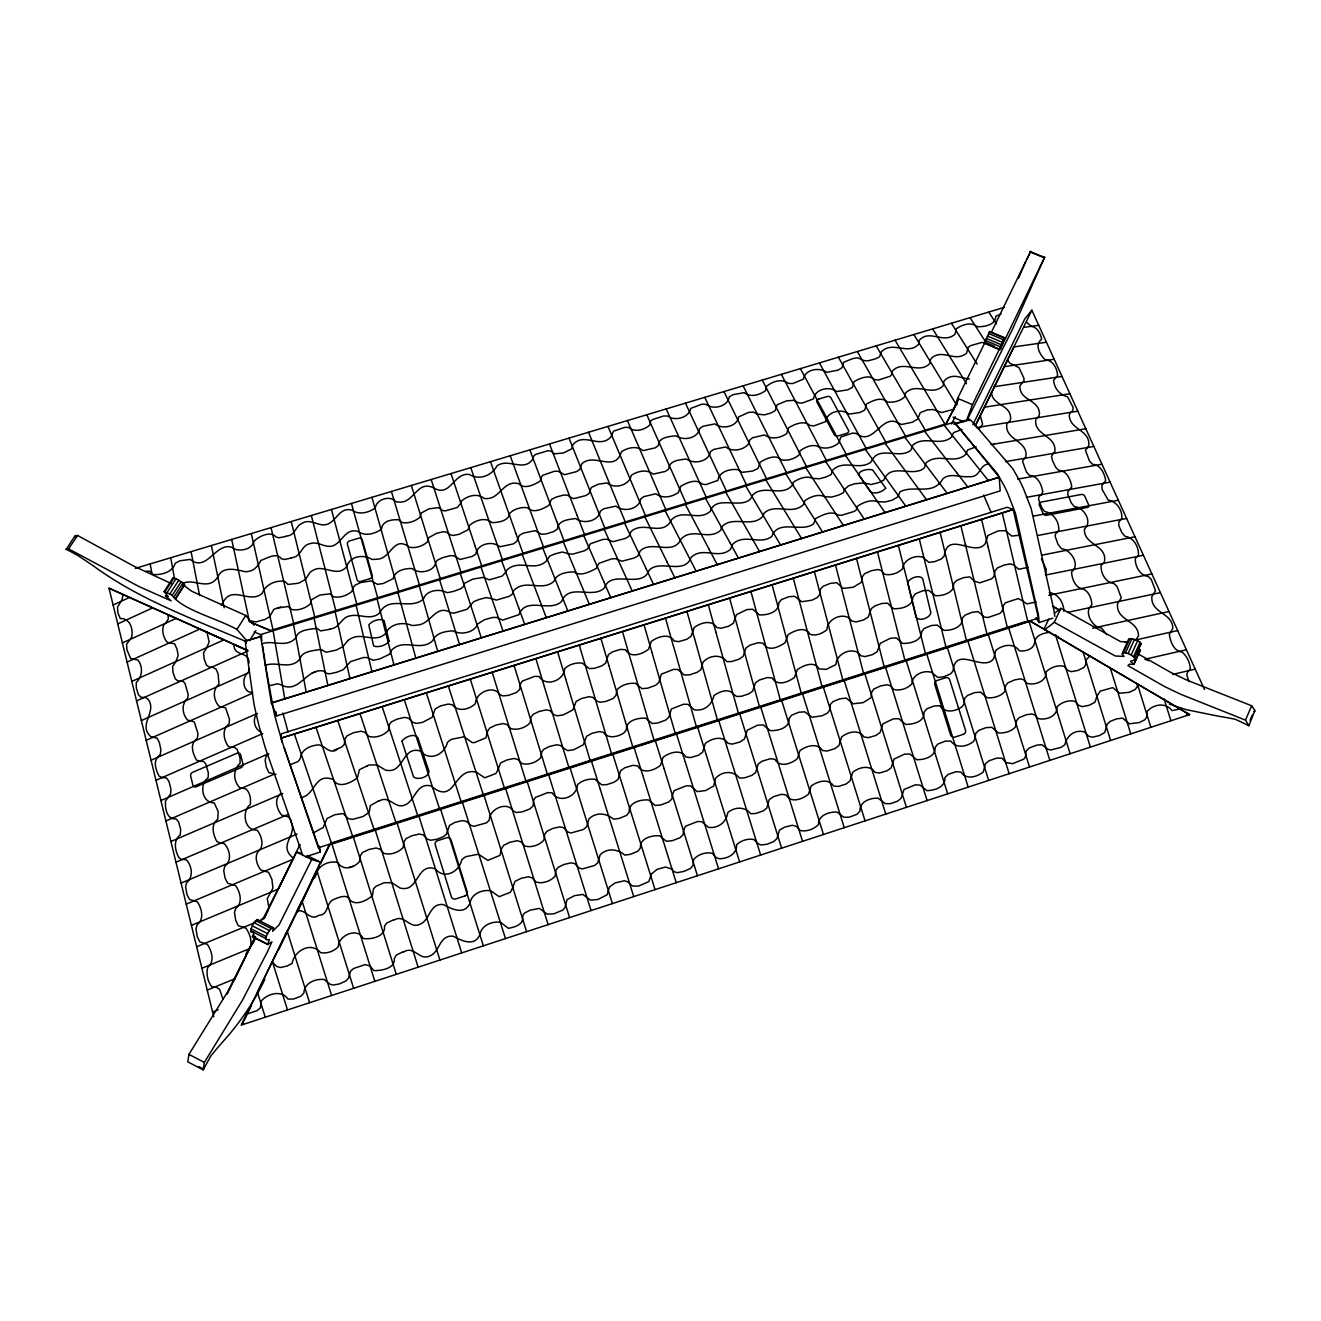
<?xml version="1.0" encoding="UTF-8"?>
<svg xmlns="http://www.w3.org/2000/svg" width="1321" height="1321" viewBox="0 0 1321 1321"><rect width="100%" height="100%" fill="white"/><g stroke="black" fill="none" stroke-linecap="round" stroke-linejoin="round"><path stroke-width="1.5" d="M844.433 489.497L843.359 492.766L838.571 495.111L831.718 497.059L824.651 496.729L805.711 467.651M672.406 795.424L671.828 799.106L668.624 802.029L661.045 804.885L655.249 805.48L648.594 799.998C640.982 799.288 628.235 802.342 629.209 812.167L626.583 815.387L619.235 818.409L613.571 819.202C606.554 813.158 596.332 811.606 588.918 818.97L587.531 823.924M762.283 380.068L787.745 429.87L786.821 433.536C780.216 438.093 771.315 439.91 764.644 434.939L752.673 437.697L749.717 440.009L749.09 443.03M832.263 471.366L831.124 474.553L826.319 476.864L819.581 478.747L812.729 478.417M956.635 404.969L956.85 403.136A5.515 3.88 -0.7 0 1 957.031 402.707L956.107 404.622M1001.07 313.903L995.803 316.33C995.489 325.263 984.195 326.964 977.061 326.7C971.166 321.482 962.299 324.735 956.47 328.632L955.017 334.213C943.475 344.484 929.687 328.632 919.069 340.455L918.689 344.154C907.956 355.844 892.203 340.141 881.223 352.013L879.489 356.885L875.278 358.899L868.178 360.782L864.182 360.65L857.709 357.776L852.953 358.536L843.624 362.251L841.989 367.816L838.125 370.144L826.616 372.357C819.763 366.825 804.605 369.352 803.531 379.061L792.765 383.536L788.406 383.453C781.982 378.021 771.629 381.653 766.246 386.69L765.569 390.62C759.592 395.045 750.526 397.753 744.202 392.651L732.957 394.682L729.225 396.961C727.904 406.505 713.109 410.204 706.091 404.358L702.095 404.16L690.751 408.387C689.116 417.733 674.734 421.597 667.617 416.032L663.637 415.983L652.557 419.55L650.626 421.151L649.816 424.982C644.334 430.035 634.757 432.743 628.614 427.426L624.883 427.344L613.555 431.158L610.814 437.02C599.156 449.437 583.899 431.389 572.703 444.962L571.877 448.777L563.307 453.02L554.358 453.83L551.088 451.171L547.835 450.725L535.5 454.474L533.387 456.521L533.024 459.014M122.82 595.094L122.077 599.784L117.519 607.099L117.899 612.911L120.294 618.525C130.135 618.013 133.652 629.423 131.489 637.564L126.535 644.285L126.981 649.998L130.762 658.667L137.995 660.038C143.312 667.32 142.371 676.468 136.245 682.462L136.327 687.911L138.424 694.73L140.918 697.24L145.871 697.587L147.969 699.189C157.81 711.689 137.351 724.668 150.858 736.672L157.166 738.241L159.263 742.253L160.898 749.717L160.336 754.274L157.414 757.412M261.591 636.095L245.524 641.032L245.491 643.195A63.292 7.018 72.5 0 0 245.706 645.127L253.962 704.076L257.298 718.938A252.889 26.602 72.9 0 0 259.164 726.302L265.24 747.686L302.806 855.447M533.04 458.684C524.123 472.835 508.568 457.495 497.01 465.867C491.775 475.643 479.308 480.662 469.252 474.454C453.681 472.241 450.345 498.034 433.767 487.928C416.561 479.457 414.282 504.094 398.348 501.997A5.036 3.583 -16.7 0 1 394.797 500.775C389.249 495.441 376.65 499.503 375.412 507.479A1.899 1.354 -17.4 0 1 375.065 508.073C368.592 512.746 358.899 515.24 351.997 510.17C340.752 506.967 337.202 518.493 329.903 523C320.409 529.259 311.393 517.271 302.03 523.364C295.475 525.923 295.177 535.319 287.284 535.946A14.085 9.908 -19.7 0 1 285.864 536.227M1137.381 683.997L1137.232 686.722L1135.152 689.496L1129.207 692.303L1119.63 693.244L1112.794 687.597L1100.261 691.131L1096.909 696.184M512.763 887.415L515.008 881.371L521.283 878.283L528.433 876.797L532.115 877.805L536.128 882.098C542.65 883.997 550.692 881.19 555.101 876.12L555.992 870.291L558.056 867.385L563.935 864.462L570.986 862.844L574.8 863.62L578.862 867.847L582.165 868.97L594.698 865.437L597.719 862.861L600.114 854.869C607.561 847.405 617.749 849.139 624.85 855.133L630.563 854.291L637.861 851.236L640.421 847.983C639.414 838.158 652.244 835.037 659.84 835.846L662.333 838.042M245.723 956.52C245.855 948.858 254.656 944.862 255.3 936.787M1063.933 611.309C1063.653 602.541 1058.27 593.657 1049.287 592.551M1096.892 696.365L1094.927 702.26L1089.33 705.216L1082.378 706.652L1078.861 705.48L1074.914 701.319C1068.755 699.734 1061.539 702.326 1057.081 706.718C1057.609 716.345 1046.017 720.572 1038.075 718.508L1034.739 714.958L1031.784 713.951L1026.136 714.793L1019.052 717.716L1016.493 720.721L1015.882 726.335C1012.018 731.471 1004.654 733.271 998.461 732.973L991.79 727.293L985.961 727.673L978.696 730.463L975.74 733.353L974.948 739.05L973.28 741.725C966.444 746.794 956.206 748.776 950.806 741.031L945.341 741.147L937.827 744.053L935.119 747.29C935.978 756.801 924.221 759.889 916.724 759.691L909.921 754.076L904.571 754.142L893.97 759.096L891.196 767.782L887.035 770.787L879.489 773L875.03 772.422C869.994 764.413 859.145 767.154 852.772 772.24L850.03 780.86L846.2 783.964L838.439 786.441L833.7 786.078C828.465 777.97 817.649 781.19 811.111 786.078L808.502 794.119C802.574 799.172 790.751 803.696 786.078 794.895L781.421 794.301L773.479 796.679L769.284 799.568L766.741 808.204L763.076 810.962L755.926 813.455L750.79 813.753C744.945 806.504 734.938 806.619 727.821 812.547C726.368 821.827 718.839 828.597 708.535 827.392L701.88 821.745L697.604 821.497L685.368 826.302L683.502 831.008M952.193 435.303L953.663 432.594L962.068 429.408M672.339 795.242L674.139 790.619L686.276 785.797L690.652 785.978L697.257 791.642L705.695 790.536L713.72 785.995L715.52 778.366C721.943 771.084 733.551 770.226 739.578 778.069L744.615 777.821L751.814 775.394L755.579 772.653L758.155 764.033L762.25 761.16L770.176 758.766L774.915 759.278C779.671 768.029 791.279 763.736 797.356 758.683L799.965 750.642C806.437 745.837 817.336 742.419 822.521 750.543L827.128 751.022L834.922 748.627L838.918 745.539L841.659 736.903C847.966 731.9 858.898 728.862 863.901 736.969L868.244 737.646L875.773 735.516L880.1 732.528L882.907 723.825L893.31 718.888L898.808 718.723L905.612 724.37C913.042 724.602 924.981 721.646 924.106 712.118L926.715 708.898L934.112 705.975L939.693 705.744C945.159 713.406 955.232 711.705 962.2 706.652L963.983 703.994L964.743 698.297L967.55 695.424L974.667 692.617L980.661 692.105L984.971 696.035M498.364 768.756L500.642 762.977L506.884 759.971L514.084 758.469L517.782 759.41L521.729 763.505C528.235 765.338 536.177 762.597 540.735 757.709L541.709 752.095L543.773 749.271L549.586 746.431L556.719 744.78L560.55 745.473L562.862 747.669M721.481 527.31L720.804 530.167C708.667 541.395 691.775 526.468 680.596 539.645L680.414 540.553M540.768 478.929L542.436 475.411L554.589 471.201L558.453 471.333L564.529 474.701L576.435 471.647L579.638 469.599L581.934 463.671C594.268 452.327 615.107 473.248 621.497 451.666C628.135 447.406 636.656 445.656 643.096 450.61L655.199 447.852L658.469 445.458C658.452 437.069 669.879 436.458 676.071 435.781C683.221 441.28 698.198 438.275 699.635 428.565L703.036 426.254L714.909 423.892C721.943 429.738 737.366 426.832 738.538 416.974L748.561 412.433L753.366 412.086L757.181 414.001M540.801 479.011L539.942 481.273C534.212 484.609 524.47 489.86 518.872 483.734C502.475 479.275 500.081 501.006 484.064 498.413C477.459 492.766 467.139 495.788 461.277 501.22L460.798 503.02M804.307 503.103L804.885 500.642C810.252 496.878 818.244 493.542 824.618 496.679M787.712 429.804L788.802 427.575C794.829 424.305 803.961 419.896 809.971 425.445L813.819 425.923L825.575 421.647C826.632 411.723 841.923 408.04 849.007 414.1L859.921 412.499L864.776 410.038L866.477 404.11C872.322 400.676 881.602 396.317 887.398 401.997C893.343 402.806 900.443 401.089 904.753 396.812L905.116 393.509C916.196 381.208 931.999 397.423 943.343 385.517L943.739 381.67L945.473 379.523C953.564 372.968 961.292 378.466 969.432 378.945M792.699 484.691L793.26 482.314C798.561 478.615 806.421 475.345 812.696 478.384M744.516 652.326L745.952 647.984L749.998 645.176L757.957 642.733L762.778 643.145L765.866 646.646M744.532 652.409L743.062 656.438L739.1 659.146L731.834 661.491L726.897 661.672C721.018 653.713 709.427 655.133 703.036 662.085L700.972 669.582L697.273 672.273L689.777 674.816L684.41 675.064L677.954 669.516L673.545 669.384L661.342 674.172L658.816 682.478L655.48 685.351L647.818 688.125L642.072 688.687L638.192 685.632M249.405 668.575L249.223 669.863A6.605 5.631 -63 0 1 247.968 672.752C241.083 677.64 243.014 693.376 252.658 692.386M626.732 726.286L626.204 730.166L623.495 733.32C617.006 737.085 608.089 739.05 603.169 732.214L599.189 731.586L591.907 733.37L586.541 736.325L583.387 744.73L573.76 749.734L567.716 750.625L562.878 747.736M832.23 471.333L833.204 469.549C844.912 459.46 858.964 470.705 870.787 462.267L871.943 460.369C879.39 445.441 899.799 459.675 910.896 450.197L912.695 445.26C924.799 434.725 940.238 447.423 951.962 436.723L952.259 435.385M844.4 489.464L848.528 485.864L854.637 483.783L864.479 482.875M316.875 872.355L315.108 877.161L312.185 879.852L316.776 870.407L353.648 988.29M680.431 540.603C671.283 555.266 652.161 540.173 640.404 550.692L637.878 555.959L634.328 557.957L621.894 561.227L615.718 558.684L611.573 558.899L598.892 563.34L596.167 568.542C589.843 571.498 580.679 577.013 574.123 571.894C566.94 571.927 556.62 573.397 554.011 581.24C541.775 592.353 525.543 578.185 513.605 590.669L512.185 594.285L509.295 596.316L496.432 600.081L491.874 598.71L481.009 567.089M870.126 611.788L868.277 617.023L863.571 619.962L856.058 621.91L851.979 621.101L849.238 618.096M969.152 420.623L969.416 419.351L971.282 420.755A60.799 17.767 73.1 0 1 972.751 422.225L1012.877 468.839L1020.241 481.785A243.378 67.52 71.9 0 1 1023.379 488.423L1031.107 508.321L1053.646 608.948M763.274 515.685L763.819 513.374C775.46 502.343 792.237 516.148 803.911 504.16L804.324 503.136M966.642 420.937L1012.216 329.837L1032.642 284.246A187.995 7.695 -66 0 1 1039.908 267.734L1044.795 256.951L1000.03 349.801L1004.422 337.648L989.71 331.521L989.264 333.189M912.2 681.256C914.413 673.793 924.584 670.028 931.536 672.372L937.893 677.491L943.954 676.699L950.476 673.958L953.002 671.101C955.38 644.631 982.989 672.637 993.607 658.717L995.737 650.46C1002.689 644.681 1013.686 642.667 1019.284 650.725C1025.079 651.798 1034.079 649.255 1034.673 642.32C1035.169 635.203 1043.59 633.089 1049.535 632.313M966.807 419.863L972.504 404.655L999.766 348.315L999.105 349.371L984.426 343.212L989.71 331.521M670.622 521.432L670.804 520.557C681.851 507.677 698.446 522.191 710.384 511.227C716.114 493.014 746.596 512.697 752.821 494.797C764.314 483.915 782.148 497.967 792.732 484.757M1030.116 252.806L1030.677 251.221L991.526 331.967M316.941 871.992C320.045 864.363 330.085 860.598 337.697 862.464C342.981 871.166 353.78 868.178 359.51 861.523L360.352 855.711L362.433 852.59L368.84 849.486L376.056 848.016L379.804 849.023L383.8 853.333C390.422 855.364 398.628 852.507 403.186 847.422L404.044 841.593L406.092 838.637L411.97 835.698L419.236 834.046L423.166 834.839L427.228 839.083L430.547 840.239L436.756 839.314L443.344 836.705L446.448 834.112L449.52 825.41L454.985 822.389L462.333 820.605L466.379 821.315L470.689 825.295L473.925 826.335L486.475 822.867L489.315 820.126C489.051 809.03 507.148 800.79 513.357 810.995L516.23 812.481L522.109 811.887L529.837 808.98L533.073 805.975L533.75 800.179L535.418 797.455L547.703 792.617L552.128 792.798C558.866 803.895 577.013 797.091 577.459 784.79C581.834 780.364 588.737 778.564 594.846 779.241L601.798 784.839L606.917 784.608L614.232 782.164L618.079 779.39L620.639 770.721L624.717 767.831L632.742 765.371L637.647 765.833C642.468 774.618 654.192 770.424 660.434 765.387L663.076 757.313C669.516 752.491 680.744 748.677 685.929 757.016L690.487 757.594L698.396 755.265L702.607 752.161L705.348 743.426C711.656 738.307 722.884 735.153 727.937 743.327L732.23 744.103L739.843 742.055L744.4 739.05L747.257 730.265L757.511 725.212L763.307 724.899L770.16 730.596C777.64 731.058 789.875 728.119 789.099 718.508L791.527 715.255L798.825 712.234L804.72 711.837L812.068 717.27L822.273 715.718L827.59 713.01L829.571 710.285L830.315 704.555L832.907 701.682L839.727 698.842L846.249 698.066L853.135 703.812L863.207 702.607L871.067 697.67L871.728 692.088L873.825 689.017L880.529 685.979L886.804 684.773L890.106 685.616L893.789 689.446C899.948 691.114 907.428 688.588 911.754 683.997L912.332 681.586M512.796 887.514L510.385 892.269L499.222 896.695L491.181 891.13A2.081 2.064 -44.6 0 0 490.752 890.816C482.462 889.231 471.267 893.805 470.061 903.052C464.53 915.651 451.567 908.98 443.377 904.555C429.11 902.97 430.25 920.671 419.649 924.386C409.972 929.059 404.408 914.627 394.979 919.548A15.373 15.109 -38.1 0 0 393.542 920.242M253.285 932.164L250.792 931.966C250.412 928.217 255.085 918.145 258.388 920.176M884.31 667.221L870.093 611.673L871.546 608.42L874.915 605.926L881.751 603.482L887.464 603.152L891.394 606.884M264.894 979.175C253.962 1002.391 239.283 1023.659 222.044 1042.632A233.024 52.097 -60.2 0 0 210.931 1055.826L203.137 1069.878L204.342 1062.431L242.635 999.914L267.701 951.252L271.944 941.873L267.668 944.532L269.352 939.578L266.132 939.759C264.084 935.582 276.122 920.869 272.671 931.173L279.045 924.964L311.723 859.591L320.491 862.151L297.308 912.233M498.397 768.872L495.936 773.479L484.741 777.805L476.881 772.603A2.081 1.982 -18.3 0 0 476.336 772.191C453.004 766.576 455.712 806.603 430.927 785.896C415.999 782.461 415.521 800.741 405.068 804.902C395.491 809.492 389.662 795.622 380.316 800.443A15.324 14.514 -12.1 0 0 378.863 801.104M999.105 349.371L1004.422 337.648M587.581 824.056L586.474 826.946L583.453 829.489L570.92 833.006L567.634 831.883L563.572 827.64L559.741 826.88L552.706 828.465L546.861 831.355L544.764 834.278L543.872 840.09C539.463 845.159 531.405 847.917 524.883 846.034L520.854 841.758L517.188 840.734L510.071 842.187L503.763 845.258L501.716 848.33L500.032 855.331L487.829 860.367L478.384 854.192L466.032 856.602A18.197 17.966 -42.2 0 0 461.706 859.905C459.295 871.893 444.236 880.034 435.22 868.789C419.517 863.389 418.674 883.683 407.925 887.96A13.656 13.458 -35.4 0 1 400.098 888.042L391.726 882.709L384.163 882.725A17.635 17.338 -35.6 0 0 382.099 883.633L376.006 886.259L373.48 888.851L372.621 894.697A4.772 4.69 -33.6 0 1 372.043 895.919C366.825 900.592 355.993 905.909 350.197 900.295C347.506 893.161 337.994 897.686 333.173 899.733C325.825 903.184 328.962 914.859 318.741 915.37C309.543 921.794 305.63 908.105 296.895 911.209L301.981 900.757L331.621 995.506M1013.917 346.911L995.258 385.154A4.557 3.435 38.3 0 1 994.812 386.112A5.119 3.864 38.3 0 1 994.135 386.723L1062.001 376.435M912.283 600.956L913.009 596.943L915.503 593.756L922.768 590.784L928.597 590.338L935.4 595.705C941.625 595.903 949.056 594.169 952.854 588.918L953.944 583.304L956.635 580.464L963.504 577.657L969.829 576.897L974.138 580.86M670.655 521.514C661.16 536.309 643.211 520.722 631.289 531.372L628.746 536.508L625.262 538.456L612.994 541.709L606.917 539.249L602.838 539.447L590.338 543.79L587.647 548.859L584.361 550.791L572.505 554.193L568.245 553.714M903.151 566.049C905.76 558.717 915.8 554.919 922.851 557.231L928.845 562.35L934.888 561.59L941.526 558.866L944.201 556.025C947.603 529.87 974.188 557.445 985.202 543.773L987.893 535.533L998.379 530.827L1005.364 530.662L1011.671 536.062L1018.557 535.335M267.866 944.548L252.427 936.787L253.698 933.171M903.25 566.395L902.54 568.79C898.049 573.264 890.602 575.857 884.41 574.173L880.958 570.358L877.722 569.516L871.431 570.689L864.578 573.71L862.349 576.765L861.375 582.313L853.3 587.218L843.227 588.406L836.672 582.677L830.149 583.436L823.214 586.26L820.49 589.116L819.466 594.797L817.369 597.505L811.953 600.18L801.715 601.732L794.648 596.316L788.753 596.712L781.338 599.701L778.763 602.937C779.06 612.515 766.923 615.289 759.36 614.909L752.755 609.262L746.959 609.575L736.507 614.579L733.32 623.264L728.647 626.237L720.969 628.268L716.709 627.508C711.705 619.186 700.477 622.752 694.119 627.607L691.081 636.243L686.755 639.314L678.779 641.626L674.238 641.048C669.087 632.66 657.825 636.739 651.336 641.362L648.462 649.338C642.171 654.159 630.414 658.618 625.609 649.8L620.705 649.354L612.581 651.798L608.403 654.655L605.629 663.208L601.716 665.933L594.318 668.36L589.183 668.591L582.297 663.076C576.138 662.432 569.219 664.215 564.711 668.591C563.918 680.744 545.903 687.432 539.084 676.517L534.642 676.352L522.191 681.141L520.474 683.816L519.714 689.512L516.428 692.468L508.602 695.341L502.674 695.936L499.8 694.499C493.509 684.493 475.477 692.518 475.461 703.515C469.549 709.559 458.007 712.448 452.327 704.754L448.232 704.076L440.801 705.843L435.27 708.832L432.132 717.353L422.34 722.471L416.065 723.413L412.713 722.29L408.602 718.162L404.622 717.402L397.258 719.037L391.313 721.943L389.249 724.849L388.391 730.53C383.701 735.582 375.478 738.323 368.79 736.391L364.712 732.214L360.914 731.24L353.599 732.709L347.126 735.764L345.045 738.819L344.236 744.499L341.528 747.158L333.767 750.262M1008.072 422.505L1010.053 420.953L1010.681 418.163C1010.317 404.276 992.946 405.91 991.46 392.783L995.307 384.956M255.713 936.82L227.443 992.088L188.953 1054.373L187.797 1061.836L203.137 1069.878M347.902 640.503A13.425 7.777 -19.2 0 1 354.606 637.036C364.91 634.41 376.568 642.567 385.715 633.386C390.289 623.495 402.888 621.646 411.987 625.494A17.734 10.254 -17.8 0 0 417.073 625.015C430.877 624.783 435.699 603.334 450.857 612.729L453.929 613.175L467.271 609.196L470.656 605.134L460.319 573.43M978.712 429.441L982.593 424.239L980.512 416.297A28.418 21.83 38.4 0 0 980.232 415.752L991.46 392.783M505.811 572.175L502.046 576.138L489.331 579.82L483.024 577.426L472.852 579.093L464.711 583.188L463.275 586.739L460.649 588.77L454.011 591.263L447.489 592.667L443.063 591.098M723.958 391.577L749.123 443.113C744.466 449.999 732.544 452.542 725.757 446.944L713.67 449.454L710.368 451.799C708.915 461.673 693.789 464.645 686.507 459.031C680.183 459.725 668.723 460.451 668.789 468.972L665.388 471.399L653.218 474.14C646.745 469.021 638.026 470.92 631.355 475.263C629.324 485.335 614.793 489.48 607.082 482.908L598.479 484.18L591.313 487.466L589.034 493.493L585.715 495.606L573.727 498.628L569.978 496.993M1137.298 683.7L1150.855 727.326M1041.46 494.632L1042.781 491.825C1041.559 484.51 1037.745 475.857 1029.422 475.362L1026.434 472.043L1022.487 461.128L1025.872 456.785C1028.283 440.141 1004.109 440.372 1006.899 423.678L1007.989 422.522M763.29 515.735C752.458 529.077 732.544 514.414 721.448 527.244M505.794 572.142L506.323 570.639C518.096 558.387 534.064 572.208 546.101 561.342L549.833 556.058L554.803 553.945L562.251 552.013L568.212 553.648M953.283 410.534L957.659 398.364L985.103 342.172L984.426 343.212M223.051 602.409L221.284 605.134M460.831 503.119L457.429 507.446L445.144 510.93L442.155 510.335L438.77 507.644L428.962 508.833L421.102 513.109L419.88 517.221C415.24 521.415 407.908 523.876 401.749 522.406L400.246 520.936M626.699 726.154C629.754 719.483 639.116 717.831 645.771 718.211L648.281 720.391M1250.079 720.275L1252.374 714.909M1169.481 704.209L1186.01 709.592L1217.714 716.065A216.809 71.532 21.4 0 1 1235.35 719.285L1248.857 725.691L1254.9 710.417L1251.631 705.761L1186.671 680.034L1170.538 672.29L1137.513 653.548M1248.857 725.691L1245.488 720.143L1251.631 705.761M1026.599 259.692L1027.094 258.635M1245.488 720.143L1180.429 694.169L1164.263 686.392L1127.903 665.602L1129.422 664.182L1133.913 664.38L1130.479 661.293L1134.326 660.021L1134.689 657.941L1131.172 654.952L1137.629 640.718L1131.915 638.637L1128.745 638.902L1122.685 652.508M1133.616 656.57L1140.073 642.336L1137.629 640.718M1134.689 657.941L1141.129 643.707L1140.073 642.336M1134.458 662.762L1140.32 650.246L1137.761 648.033M1133.913 664.38L1140.287 649.965M298.794 847.174L299.966 844.598L264.002 918.491M1044.812 629.704L1054.257 622.34L1115.287 656.009L1124.022 656.372L1121.843 653.647L1123.461 652.723L1129.934 638.522M1123.461 652.723L1125.442 652.855L1131.915 638.637M1125.442 652.855L1128.068 653.565L1134.541 639.347M470.639 605.051L473.843 601.567L479.672 599.272L486.458 597.571L491.858 598.661L503.07 631.124M223.034 602.31C232.232 584.642 249.619 604.457 262.169 593.393C265.273 585.005 274.372 580.398 283.949 581.19A4.491 3.236 -20.9 0 1 284.94 581.603L288.094 584.46L297.275 583.354A16.529 11.856 -20.3 0 0 299.339 582.891L305.481 579.358L309.973 572.488A12.88 9.313 -19.9 0 1 316.313 568.905C326.419 566.461 337.697 576.98 346.63 566.792C349.883 555.877 363.325 554.06 371.878 559.361A17.041 12.318 -17.9 0 0 376.832 559.163C390.933 559.41 393.311 534.823 409.196 547.125C415.421 548.611 422.852 546.118 427.509 541.825L428.731 537.647L436.706 533.271L443.212 531.785L446.63 532.099L450.065 534.84L453.103 535.451L459.13 534.311L468.162 529.738L469.368 525.543C474.189 521.135 482.578 517.815 488.919 520.573M1054.257 622.34L1060.846 608.354L1120.456 641.56L1127.143 642.023M157.348 757.478C153.17 762.613 156.307 770.837 159.098 776.187L162.136 777.574M278.797 888.373L293.477 858.122M1043.904 629.324L1048.791 619.004M264.167 918.524L266.066 914.594M266.842 912.993L268.394 909.806M233.949 980.743L245.937 956.057M227.146 994.218L255.019 936.969M912.299 601.038C908.964 607.247 900.394 608.898 893.904 608.733L891.411 606.95M309.593 1002.722L287.185 931.09L257.43 992.154L265.29 1017.22M241.38 1025.046L329.226 844.862L1030.347 621.217L1057.642 637.036A5.697 5.548 81.6 0 0 1058.567 637.597L1189.627 714.628L241.38 1025.046L243.526 1021.744M244.435 1019.911L251.601 1005.182M278.516 949.981L317.998 869.02M320.689 863.488L329.656 845.093M972.867 424.751L1024.848 318.774L1031.866 310.22L1204.488 689.496M975.245 425.94L980.232 415.752M975.311 425.808L1031.866 310.22M1028.745 255.68L1029.455 254.259M951.516 423.991L955.248 416.693M251.188 622.439L270.409 630.546L946.117 423.76L958.319 399.999M955.149 406.472L946.117 423.76M165.587 623.231L168.279 619.153L168.147 614.793L176.155 618.41L122.391 642.931M296.399 852.375L263.853 917.269L259.543 921.398M1027.457 257.909L1028.2 256.621M280.366 793.739L279.144 795.506M249.487 640.784L255.944 630.447M246.631 640.487L236.938 629.423L245.723 615.47L191.743 591.263L182.793 584.658L184.61 584.972L183.025 582.941L176.04 578.714L173.018 577.904L164.085 591.692L168.312 596.564L165.389 595.854L171.119 600.824L139.299 586.706L68.56 548.842L66.05 549.107L77.609 555.365A200.726 31.621 31.6 0 1 93.246 565.801C139.597 599.817 194.121 619.417 246.581 641.758M164.085 591.692L169.864 593.938L178.797 580.134M236.938 629.423C217.305 618.41 182.348 609.939 172.242 595.408L181.192 581.587M174.091 596.745L183.025 582.941M175.247 598.76L184.147 584.988M175.71 598.76L184.61 584.972M164.943 591.676L173.893 577.888M167.09 592.518L176.04 578.714M276.006 774.387L268.873 772.62L266.38 767.319L265.141 760.384L266.033 756.553L268.658 753.697M206.951 647.538L209.147 641.808L206.935 632.247L197.886 628.235A4.772 4.013 -61.8 0 0 199.009 628.746A5.367 4.524 -61.8 0 0 200.082 628.862L200.231 628.895M66.1 549.586L75.016 535.814L77.559 535.484L133.999 566.23L171.367 583.601M68.56 548.842L77.559 535.484M818.871 446.861C825.377 449.602 834.046 447.406 839 442.618L840.85 437.02L852.606 433.09L856.239 433.42C873.346 447.125 881.338 413.721 897.95 422.819M227.361 863.554C231.637 857.659 228.913 848.313 224.174 843.508L220.425 843.26M1089.264 607.776C1086.192 614.298 1091.46 624.123 1097.768 627.079M175.974 661.491L178.153 655.464L177.08 649.305L174.636 643.855L169.517 642.832M259.791 849.832C264.2 844.069 261.145 835.054 256.984 830.017C244.501 831.272 241.281 811.127 250.263 804.605C251.04 799.205 250.164 792.451 245.739 788.786L239.844 787.795C233.008 780.876 232.843 769.549 240.108 763.241L240.009 757.891L237.235 749.535L234.758 747.405L229.953 747.29L227.873 745.936C223.711 739.182 221.647 729.142 229.012 723.991L229.524 719.384L225.594 707.924L219.269 706.438C213.523 700.543 212.021 689.793 218.989 684.228L218.114 673.958L216.116 669.202L212.153 667.022M194.484 741.114C190.125 746.53 193.51 754.704 196.515 760.07L199.454 761.259M254.226 935.119L252.427 936.787M1045.522 574.635L1046.315 569.434L1041.443 559.08M227.262 863.587L224.62 866.675L223.744 870.902L225.164 878.415L227.757 883.27L235.584 885.615C240.24 891.989 243.097 903.085 235.666 908.551L234.478 912.514L235.65 920.027L238.259 925.658L246.003 928.217C249.785 933.765 252.955 942.137 249.553 948.627L201.898 968.276M278.83 795.622C274.207 801.17 277.625 810.648 281.967 815.371C286.525 815.437 290.95 817.286 291.479 822.719C297.076 836.077 277.36 845.159 293.394 858.303M259.692 849.882C253.582 854.951 256.571 864.776 260.848 870.027L268.625 872.322L271.928 879.439L272.935 888.141L267.222 898.726L269.088 908.353M206.902 647.554L203.55 652.789L204.128 658.882L206.472 665.074L209.048 667.006L212.07 667.072M175.924 661.524L172.605 666.511L173.018 672.439L175.297 678.829L177.84 680.909L182.81 681.256L184.907 683.106L188.143 694.285L187.714 698.149C181.076 703.862 182.017 714.397 187.978 720.374L190.587 720.655M165.505 623.264L163.655 625.048C161.558 630.695 163.375 637.861 167.272 642.353L169.451 642.848M194.517 741.081L197.324 738.191L198.051 733.898L194.352 722.059L190.637 720.622M347.902 640.503L342.882 646.646L336.36 650.048A17.206 9.874 -19.5 0 1 334.23 650.559L326.072 652.244L321.829 649.849A4.723 2.725 -20 0 0 320.59 649.503C314.002 650.559 302.03 651.055 300.148 658.519C291.958 669.912 277.872 661.97 267.288 664.711A21.235 12.203 -21.1 0 0 265.306 665.355M1089.363 607.759L1091.889 604.754C1091.575 598.347 1088.405 589.628 1081.139 588.588M1053.167 453.417L1051.499 456.389L1052.573 460.864L1055.809 467.436L1058.748 470.392C1067.038 470.788 1070.704 479.787 1071.793 486.937L1067.979 491.395L1067.797 494.516L1071.314 502.971L1074.237 506.488C1084.079 507.281 1092.847 521.977 1084.491 529.011C1083.22 545.358 1108.187 544.516 1104.29 562.416L1101.07 565.438C1100.657 573.215 1105.495 582.611 1113.966 583.519L1116.955 586.326L1121.331 597.901L1117.516 603.73C1115.964 621.118 1138.322 619.747 1138.52 635.896L1135.746 640.058M1055.182 612.845L1060.846 608.354M1090.023 655.86L1086.39 659.509L1085.763 664.48L1083.864 667.485L1077.953 670.408L1071.215 671.662L1067.847 670.391L1063.884 666.246C1057.708 664.892 1050.476 667.303 1046.1 671.828C1046.744 681.487 1034.838 685.566 1027.061 683.37L1023.709 679.803L1020.638 678.878L1014.809 679.853L1007.923 682.792L1005.545 685.797L1004.918 691.362C1000.889 696.349 993.59 698.231 987.381 697.802L985.004 696.134M256.968 713.72C252.08 718.888 254.375 729.374 261.145 732.098M1053.2 453.4L1054.785 451.881C1057.196 435.336 1033.072 435.583 1035.846 418.939L1038.967 416.198L1039.478 413.308C1038.603 399.058 1019.449 401.023 1019.878 385.765L1023.94 380.96L1023.924 378.12L1019.019 367.717L1014.181 365.223M1041.427 494.632L1039.033 496.465L1038.587 499.371L1041.542 507.264L1044.531 511.475C1053.365 512.928 1059.26 521.432 1058.798 530.381L1055.429 534.146L1055.132 536.194L1057.939 544.186L1061.49 548.727C1071.1 549.602 1080.743 565.289 1071.562 571.844C1071.793 578.103 1074.65 586.243 1081.057 588.605M1139.627 646.481L1141.129 643.707M305.498 856.768L320.442 851.979L319.814 848.561A15.109 1.635 73 0 0 319.187 846.117M953.712 409.213L941.708 412.532L932.989 409.51L927.359 409.89L920.225 412.664L917.715 419.104L912.233 422.241L901.467 424.503L897.999 422.869M403.384 951.632L396.25 955.116L394.319 958.452C395.557 968.656 381.092 970.753 373.893 970.605L369.88 965.882L364.943 964.644L353.582 968.508L350.577 971.166L348.414 978.267L345.739 981.09L339.563 983.864L333.338 985.07L329.837 984.145L324.173 979.505C315.389 978.481 304.111 983.039 303.863 993.078L300.891 996.199L293.757 998.99L288.044 999.122C281.621 989.71 267.734 993.541 261.393 1000.856L260.386 1007.824L257.116 1010.615L246.713 1014.148L242.536 1022.669L243.13 1024.485M393.46 919.878L386.739 923.032L384.527 926.054C385.897 936.787 370.821 939.776 363.143 938.438C357.562 926.913 338.44 935.285 338.242 946.794C333.899 951.384 326.815 953.845 320.59 952.656C311.228 941.064 294.17 950.74 292.106 963.389L287.086 966.047L280.3 967.517L276.634 966.427L272.539 962.415A4.855 4.739 -31.5 0 0 272.06 962.134M113.127 605.001L129.029 597.653M117.751 623.908L153.253 607.61M127.08 662.069L200.313 628.846M131.803 681.421L223.893 639.892L206.935 632.247M136.558 700.906L247.902 650.989M141.364 720.539L247.704 673.116M146.185 740.305L252.179 693.36M151.056 760.219L257.314 713.456M155.961 780.282L262.813 733.568M160.914 800.559L268.559 753.746M165.901 820.935L274.372 774.123M170.921 841.494L282.777 793.541M175.974 862.2L288.176 814.43M297.109 834.013L181.093 883.122M1181.09 708.75L1171.991 710.599C1165.898 702.095 1153.299 704.126 1147.107 711.507L1146.744 716.989L1144.878 719.747L1139.313 722.554L1129.306 723.809L1122.619 718.145L1116.361 718.921L1110.086 721.448L1107.262 723.974L1104.719 732.528L1099.617 735.483L1092.384 737.217L1088.62 736.226L1084.69 732.049C1075.145 728.994 1066.674 735.648 1064.875 744.73L1061.126 747.356L1050.806 749.965L1047.817 749.288L1041.774 744.631L1036.556 745.209L1029.208 748L1026.169 751.022L1025.525 756.702L1023.825 759.129L1012.695 763.654L1006.09 762.613L1001.912 758.188L996.695 758.122L989.016 760.78L985.532 763.67L983.27 772.042C976.913 776.996 966.08 780.183 960.994 772.058L956.14 771.695L948.313 774.321L944.911 777.541C945.671 787.118 934.674 790.519 926.88 790.635L920.143 785.186L915.453 784.757L904.026 789.496L901.17 798.099L897.735 801.12L890.288 803.713L885.235 803.597L878.085 798.181C870.093 797.785 859.36 801.682 859.971 811.177L856.9 814.33L849.37 817.154L843.97 817.286L836.903 812.019C828.977 811.788 818.227 815.173 818.492 824.585C813.951 829.192 806.619 831.9 800.212 830.513L796.299 826.335L792.336 825.262L784.509 827.194L779.539 830.05L776.831 838.703L773.809 841.51L767.022 844.218L761.276 844.994L758.171 843.822L754.126 839.644C748.099 838.191 741.197 840.42 736.672 844.647C736.821 854.076 727.854 858.766 719.185 858.733L716.048 857.478L712.267 853.267C705.761 851.913 697.686 854.34 693.591 859.674L693.013 865.437L690.652 868.392L684.047 871.381L677.31 872.669L673.925 871.645L671.514 868.607M186.228 904.142L292.915 859.311M191.413 925.344L278.483 889.016M196.647 946.761L255.597 922.339M261.393 919.944L263.292 919.152M268.625 685.946L276.634 683.948A9.148 5.317 -21.3 0 1 280.399 684.526C299.173 695.16 305.927 667.732 323.447 671.002L326.502 673.33L329.556 673.842L336.376 672.356L343.278 669.714L350.494 661.656L363.523 657.511L367.073 657.577L373.249 660.302L379.556 658.981L389.629 654.242L391.346 650.427C403.665 637.416 420.111 652.425 432.71 640.718C435.583 632.891 445.54 631.273 452.888 630.844C460.22 635.318 474.718 632.809 477.541 624.057L484.559 619.698L492.469 617.501L496.613 617.386L502.591 620.143L518.988 614.645C525.857 596.019 549.998 612.994 561.673 601.369C569.103 582.644 592.336 599.585 604.341 587.994C611.128 568.509 642.056 589.86 649.139 570.193C660.335 558.932 684.394 575.527 691.197 557.33C703.053 546.019 718.112 560.005 730.463 549.371L732.891 543.955C745.094 533.139 759.542 545.54 771.811 536.458C778.284 518.476 801.781 533.255 813.653 523.793L815.817 518.41C822.108 515.223 831.173 510.22 837.844 515.008L841.394 515.339L854.439 511.343L856.586 509.559L857.213 506.405C862.613 502.657 870.308 499.47 876.896 501.435M207.232 990.09L234.907 978.778M212.582 1011.985L218.163 1009.723M367.205 765.866L359.461 769.714L357.743 776.533A4.838 4.59 -8.7 0 1 357 778.019C351.089 782.973 337.697 788.984 333.354 779.572C315.174 772.504 315.306 793.029 303.269 797.025A21.615 20.476 -5 0 1 301.221 797.603M378.797 800.774L370.326 805.628L369.352 811.507A4.69 4.442 -10.5 0 1 368.741 812.712L362.978 816.56L352.591 819.383L348.216 818.624L343.179 813.521L334.807 814.727L327.047 818.492L323.166 827.491L315.191 831.916A21.516 20.294 -7 0 1 313.143 832.494M182.48 583.502C193.774 577.69 208.272 591.395 217.602 577.244C222.423 565.586 236.277 569.599 245.178 571.712C253.88 571.795 257.694 566.445 260.898 560.401C266.71 558.502 276.601 551.831 281.456 558.833L284.477 559.46L291.181 558.073M1036.159 601.963L1026.863 603.879L1022.999 601.187M352.971 866.196L349.14 867.385M987.794 464.051C978.399 465.983 980.975 477.987 968.012 476.666C959.773 477.459 950.575 472.505 942.93 478.747C932.923 496.531 913.967 484.213 899.882 491.924L898.032 496.729L892.088 500.23L884.938 502.013L877.012 501.633M1028.134 567.37L1018.706 569.252L1013.207 564.711L1010.053 563.918L1003.927 565.091L997.256 568.047L995.01 571.019L993.97 576.484L991.526 578.895L979.736 582.858L974.304 581.091M277.294 608.056L288.259 606.488L291.429 609.41C297.819 611.045 305.415 608.304 310.237 603.978L311.64 599.635L319.864 595.044L330.035 593.823L333.288 596.712C339.629 598.248 346.928 595.54 351.881 591.494L353.301 587.151L355.481 584.939L360.93 582.528L371.135 580.893L377.558 584.344L383.371 583.469L393.113 578.681C394.88 570.507 404.936 568.228 412.202 568.542C418.74 574.552 434.427 571.795 435.864 562.317L437.466 560.154L442.485 557.71L450.081 555.695L454.094 555.844L460.055 559.493L472.274 556.389L475.742 554.226C477.195 543.856 492.337 540.289 499.949 546.762L513.01 543.988L516.61 541.66L519.384 535.302L523.578 533.04L535.055 530.695L541.461 534.262L546.167 533.932L553.813 531.521L557.479 528.978C557.743 520.276 569.153 519.285 575.791 518.575C583.106 524.52 598.661 521.3 600.295 511.244L603.598 508.8L615.999 506.108C623.231 512.565 639.248 509.378 640.619 499.107L643.575 496.696L655.843 493.757C662.564 498.958 671.53 497.158 678.334 492.584L680.596 486.343C686.59 482.958 696.084 478.185 702.045 484.031L705.761 484.658L717.964 480.365C719.152 471.333 730.414 468.608 738.191 469.682L742.006 472.373L752.574 471.052L758.089 468.443L760.153 462.218C765.916 458.734 775.592 453.83 781.272 459.824C787.382 461.112 794.648 458.948 799.255 454.754L799.882 451.055C804.72 447.109 812.729 443.74 818.756 446.63M337.648 749.09C330.184 755.018 325.627 746.315 319.187 744.912C311.376 745.061 301.337 749.073 300.461 757.874A9.264 8.785 -3.8 0 1 297.819 761.59L290.026 764.842M312.103 673.016L315.917 671.811M330.564 843.244L1025.377 621.663M1036.06 617.485A14.498 4.343 71.6 0 0 1037.117 619.698L1039.165 622.521L1052.87 618.162M327.856 685.417L271.383 703.003L276.65 715.916L1000.195 490.884L999.188 477.228L954.522 422.06L260.353 634.658L271.383 703.003L999.188 477.228L327.856 685.417L314.117 618.195M360.022 713.621L280.927 738.191L318.361 847.768L1038.488 618.063L1013.157 509.51L1007.263 507.247L281.472 733.733L280.927 738.191L1013.157 509.51L360.022 713.621L396.069 822.966M954.224 423.909L969.069 419.351M245.524 641.032L261.789 636.458M954.142 424.322L968.987 419.781M135.32 568.377L1004.29 307.38M976.169 446.746L967.583 450.032L965.932 454.259C954.026 465.223 938.306 452.145 926.054 462.911L924.287 467.981C913.059 477.674 892.17 463.01 884.74 478.318L883.6 480.266L878.68 482.611L871.166 484.526L864.512 482.925M280.927 606.917L273.794 609.344L269.666 616.725L265.092 619.4L256.224 621.877L248.975 620.754M329.722 629.341L320.623 630.893L317.436 628.647A4.541 2.576 -19.8 0 0 316.446 628.367C309.774 629.407 297.869 629.671 296.02 637.564C287.284 648.132 274.306 640.503 263.787 643.277A20.905 11.839 -20.9 0 0 261.839 643.905M1039.165 622.521L1038.339 614.43M1172.685 674.437L1195.224 669.136M1186.39 649.75L1144.845 659.278L1148.841 660.731M1125.211 642.336L1128.002 641.709M1135.333 640.058L1177.672 630.579M1092.665 628.185L1168.986 611.524M1160.399 592.634L1067.5 612.399M1048.808 595.276L1151.879 573.908M1143.375 555.249L1046.282 574.916M1042.533 555.018L1134.97 536.772M285.947 536.442L278.847 537.812L275.957 536.92C270.458 530.348 258.074 536.722 253.814 541.511C252.311 549.8 237.549 552.822 231.489 547.142C215.191 542.667 206.819 572.802 190.158 559.41L179.821 560.798L175.198 563.34C172.49 572.373 161.426 575.114 153.137 574.536L149.735 571.2L146.07 571.184M1038.091 535.434L1126.631 518.426M1033.6 516.082L1118.342 500.246M1026.318 497.373L1110.102 482.132M1017.698 479.127L1101.945 464.199M1005.529 461.607L1093.854 446.415M990.948 444.566L994.416 443.988M994.185 444.071L1085.812 428.747M976.483 427.624L1077.82 411.178M984.409 407.215L1069.878 393.741M1004.241 366.693L1054.208 359.279M1013.405 346.994L1046.447 342.238M1023.924 327.36L1038.735 325.296M1027.044 621.514L1030.347 621.217L1189.627 714.628L1186.456 714.43M199.504 761.243L203.384 761.375L205.762 763.835L208.388 773.049L208.074 777.788C198.877 784.327 202.014 803.185 214.217 802.887L218.196 811.639L217.701 819.284C210.419 824.552 213.16 834.69 216.776 841.411L220.359 843.293M162.169 777.557L166.314 777.821L168.939 781.305L170.904 789.017L170.657 793.921L165.538 800.955C164.91 807.891 166.628 819.879 175.924 818.805L178.599 821.877L180.696 829.605L180.267 834.806C173.001 840.404 174.95 850.46 178.863 857.577L180.96 859.261L186.162 859.707C192.189 865.734 193.626 877.177 186.459 882.89L185.601 887.184L187.037 894.73L189.58 899.452L197.291 901.83C201.816 908.303 204.507 919.251 197.126 924.717L195.97 928.779L197.209 936.44L199.768 941.823L207.397 944.383C211.773 950.922 215.009 961.804 207.727 967.451C205.96 973.874 207.711 981.553 211.822 986.754L216.826 987.481L219.682 989.429L222.836 998.99M1253.893 711.325L1254.95 711.359M1097.817 627.062L1101.664 628.102L1106.75 634.691M985.185 342.833L981.932 342.403L970.44 345.689L968.144 347.44L966.576 353.186C955.298 362.714 943.689 348.959 932.329 357.38L930.43 359.51L930.017 363.275C918.888 375.065 903.283 359.262 892.22 371.184L891.84 374.404L890.238 376.221L878.465 380.019L874.766 379.672C868.97 374.091 859.938 378.301 854.06 381.637L852.375 387.416L847.785 389.827L836.771 391.561C829.77 385.699 814.694 389.068 813.554 398.859L802.029 403.136L798.132 402.74L793.871 400.28L786.408 400.924L777.21 404.754L775.229 410.583L771.117 412.945L764.413 414.893L757.23 414.084M301.105 853.399L296.565 852.045L311.723 859.591M1031.321 326.32C1037.563 327.36 1040.618 333.652 1041.675 339.299C1034.244 344.583 1039.743 354.738 1045.093 359.593C1052.887 360.237 1057.213 368.295 1057.609 375.593L1053.597 380.233C1054.274 388.457 1059.739 394.962 1067.533 396.746L1073.065 407.33L1072.834 410.501L1069.762 413.242L1069.283 415.504C1069.828 430.035 1090.832 429.886 1088.702 445.937L1085.433 450.296L1089.495 461.029L1092.467 464.265C1100.624 464.827 1104.455 473.38 1105.727 480.563L1101.896 485.434L1102.143 489.447L1108.17 500.048C1116.707 501.501 1122.52 510.071 1121.843 518.608L1118.837 521.861L1118.821 525.576L1121.826 532.594L1125.063 536.376C1133.93 537.366 1139.065 547.505 1138.454 555.514L1135.317 558.519C1134.97 566.296 1139.858 575.461 1148.246 576.468L1151.218 579.325L1155.561 590.751L1151.862 596.514C1150.591 613.687 1172.685 612.35 1172.85 628.433L1169.333 634.311C1170.323 641.56 1173.758 651.253 1182.146 652.128C1186.952 656.19 1190.039 662.696 1190.37 668.987L1187.529 672.125L1186.77 675.081L1188.9 681.586M1058.732 637.663L1055.512 634.889L1090.386 747.108M1030.562 251.733L1043.029 256.819M1029.901 251.865L1044.217 257.711M989.429 331.835L1004.158 337.978M988.537 333.503L1003.283 339.662M987.332 336.029L1002.078 342.189M986.242 338.44L1000.988 344.599M985.367 340.521L1000.096 346.68M984.971 342.321L994.135 346.168M984.574 343.047L999.254 349.19M249.537 621.745L270.409 630.546M957.659 398.364L972.504 404.655M254.144 631.917L261.69 635.104M953.002 417.188L963.95 421.861M213.754 1016.79L109.016 588.192L246.796 650.097M1128.068 653.565L1131.172 654.952M109.016 588.192L247.82 650.642L233.9 644.4A29.656 25.297 -61.6 0 0 234.015 645.011C233.553 656.834 249.818 650.84 248.876 663.258M1031.288 326.337L1026.615 322.324M307.248 855.562L320.491 862.151M257.034 919.466L273.678 927.92M255.746 920.687L271.102 928.465M254.144 922.818L269.517 930.611M252.377 925.889L267.734 933.699M251.073 928.845L266.429 936.639M250.627 930.777L265.983 938.587M252.394 936.49L267.635 944.234M188.953 1054.373L204.342 1062.431M198.728 1066.575L203.83 1069.25M443.047 591.032C436.425 589.232 425.94 591.181 423.496 598.908A2.015 1.156 -17.5 0 1 423.265 599.239C409.857 610.715 388.886 594.681 379.573 613.06C370.474 620.953 359.84 613.423 350.032 615.9C341.396 617.138 339.728 627.756 331.125 628.829A14.779 8.355 -19.3 0 1 329.639 629.159M1014.099 365.24L1009.954 363.391L1007.543 359.939M954.555 423.892L956.387 425.312A60.849 17.272 73.1 0 1 957.824 426.799L997.338 473.661L1004.62 486.64A243.576 65.654 71.9 0 1 1007.741 493.294L1015.436 513.225L1038.207 613.869M1052.969 606.372L1060.069 610.484M1053.464 606.719L1059.211 610.054M671.91 869.135L665.619 867.022L657.164 869.301L651.435 873.941L648.776 881.619L638.571 886.077L632.462 886.028L627.508 881.718L624.321 880.777L614.959 882.956L609.394 887.085L607.132 894.763L597.967 899.452L590.47 900.162L582.891 894.433L574.552 895.638L567.072 899.601L564.992 907.444L562.829 910.053L553.961 913.785L547.142 914.149L539.496 908.402L530.2 910.136L524.833 912.927A5.499 5.416 -49.2 0 0 522.67 917.121C523.644 924.865 514.331 927.21 508.403 928.316L501.055 922.702A2.064 2.031 -46.5 0 0 500.444 922.306C492.155 920.935 481.141 925.46 479.936 934.657C474.421 947.256 461.458 940.635 453.268 936.209C439.001 934.657 440.141 952.342 429.556 956.074C419.896 960.78 414.332 946.348 404.887 951.285A15.373 15.092 -40.1 0 0 403.45 951.979M169.864 593.938L172.242 595.408M400.23 520.854L398.76 519.814C392.172 519.285 382.628 520.606 381.505 528.796A1.932 1.387 -17.6 0 1 381.29 529.16C374.817 534.064 364.877 536.574 357.892 531.389C346.482 528.119 342.948 539.843 335.584 544.434C326.865 550.378 318.939 540.52 310.237 543.625C301.37 544.846 301.386 556.554 292.535 557.561A14.234 10.106 -20 0 1 291.099 557.842M75.049 536.293L75.991 537.02M924.535 431.257L956.652 472.621M858.188 652.69C849.667 647.653 836.408 654.308 835.945 664.579L826.203 669.367L819.136 668.938C814.446 660.467 803.267 665.503 797.372 669.598L794.433 677.458C788.307 682.098 776.847 686.672 772.224 677.937L767.385 677.557L759.476 680.001L755.463 682.825L752.607 691.213L748.677 693.921L741.461 696.283L736.54 696.448L733.039 693.855M488.952 520.672L492.436 522.703C498.876 522.307 508.684 521.035 509.823 513.225C514.265 508.833 521.465 506.769 527.591 507.776C533.255 514.034 543.08 508.734 548.909 505.365L551.402 499.388L556.257 497.043L563.621 495.078L567.601 495.16L569.929 496.861M765.899 646.762C771.86 650.576 779.869 646.2 785.087 642.716L788.043 634.79C794.004 630.695 805.249 625.824 809.938 634.229C815.751 636.458 822.256 633.42 826.863 629.836C827.293 619.516 840.75 612.762 849.221 618.03M509.146 726.93L510.946 728.664C517.502 730.48 525.494 727.788 530.068 722.835L531.042 717.187L533.156 714.347L539.001 711.491L546.118 709.889L549.965 710.599L553.978 714.711L557.214 715.8L563.307 714.892L572.918 709.905L576.138 701.434L581.521 698.512L588.803 696.728L592.799 697.339L597.009 701.187L600.13 702.211L605.761 701.451L613.208 698.512L615.966 695.358L617.089 689.645C621.646 684.773 629.093 682.759 635.616 683.353L638.159 685.533M1022.966 601.022L1018.243 598.595L1005.479 602.739L1003.25 605.695L1002.226 611.111L999.799 613.522L988.075 617.485L984.508 617.171L978.201 611.606L971.876 612.366L965.057 615.19L962.382 618.03L961.308 623.578C957.51 628.813 950.129 630.563 943.937 630.332L937.15 625.064L931.255 625.543L924.089 628.532L921.662 631.719C921.794 641.015 909.971 643.707 902.623 643.393L896.199 637.878L890.437 638.274L880.38 643.228L877.144 651.748L872.421 654.671L864.958 656.603L860.929 655.777L858.221 652.805M733.006 693.723C728.201 687.795 719.251 692.022 714.017 695.424C712.036 704.473 704.919 711.325 694.334 709.856L687.894 704.357L683.551 704.225L671.365 708.997L668.839 717.286L665.52 720.16L657.908 722.95L652.178 723.512L648.314 720.49M509.097 726.798L506.983 724.519L503.284 723.545L496.102 725.014L489.777 728.02L487.697 731.025L485.946 737.812L474.355 742.633L472.076 742.534L464.199 736.804L451.782 739.215A18.213 17.437 -16.8 0 0 447.406 742.435C444.748 754.274 429.82 762.002 420.739 751.187C405.184 745.886 403.978 765.701 393.262 769.912A13.722 13.094 -10.9 0 1 385.369 770.044L376.931 764.925L369.286 764.991A17.685 16.81 -10.5 0 0 367.205 765.883M245.723 615.47L253.995 625.18M944.168 425.246L988.339 480.58M956.586 472.538L967.781 486.954M939.842 483.585L939.214 482.759M904.868 437.284L947.058 493.129M662.366 838.158L666.511 841.312L672.406 840.668L679.902 837.778L683.023 834.839L683.535 831.107M885.087 443.344L926.549 499.751M865.321 449.388L905.826 506.191M845.506 455.464L885.07 512.614M825.658 461.541L864.264 519.07M824.651 496.729L843.442 525.527M988.735 312.053L996.43 323.843M970.076 317.651L985.565 341.809M785.797 473.744L822.554 532.016M951.417 323.265L977.144 364.15M932.676 328.896L966.543 383.784M765.817 479.87L801.566 538.522M913.884 334.527L956.635 405.151M895.06 340.191L944.994 424.272M745.754 486.012L780.595 545.028M876.219 345.838L925.327 430.283M173.53 579.374L173.018 577.904M857.362 351.551L905.645 436.31M725.691 492.155L759.542 551.567M878.548 429.11L885.896 442.304M838.422 357.198L878.746 429.474M729.968 542.683L738.456 558.106M705.53 498.331L729.902 542.601M819.416 362.912L866.147 448.397M800.41 368.609L846.299 454.474M685.351 504.506L709.014 549.041M709.047 549.189L717.27 564.678M781.355 374.338L826.434 460.55M1137.843 652.013L1139.197 654.622M806.52 466.643L787.745 429.87M665.124 510.699L696.117 571.233M320.359 852.028L284.18 747.884M743.112 385.831L786.573 472.753M644.879 516.907L667.072 561.986M667.155 562.152L674.882 577.822M749.123 443.113L766.593 478.863M704.754 397.34L737.63 466.296M737.613 466.379L746.514 485.022M624.569 523.116L646.052 568.476M646.101 568.691L653.565 584.443M685.467 403.136L726.434 491.164M988.075 546.663L1007.428 627.954M666.197 408.932L706.289 497.323M604.209 529.358L632.247 591.048M646.795 414.761L686.127 503.499M583.766 535.616L603.78 581.521M603.846 581.752L610.797 597.703M627.425 420.573L665.85 509.691M983.65 495.078L991.146 512.548M607.99 426.419L645.606 515.9M563.307 541.891L582.578 588.06M582.677 588.307L589.364 604.341M588.539 432.248L625.312 522.109M569.037 438.11L604.919 528.35M542.799 548.165L561.326 594.599M561.425 594.896L567.848 611.029M549.47 443.988L577.013 515.157M577.112 515.388L584.543 534.592M522.241 554.473L539.992 601.171M540.14 601.484L546.316 617.7M529.853 449.883L556.702 521.316M556.785 521.597L564.034 540.867M510.22 455.778L536.376 527.492M536.475 527.789L543.542 547.125M501.666 560.765L518.691 607.759M518.823 608.089L524.718 624.404M245.706 641.379L246.4 643.393M490.504 461.706L515.983 533.684M516.115 534.031L522.984 553.416M470.755 467.634L495.54 539.876M495.705 540.256L502.393 559.724M294.401 734.014L331.604 843.525M315.983 727.277L352.806 836.771M451.039 473.628L475.114 546.101M475.263 546.498L481.752 566.032M337.763 720.473L374.223 829.935M481.323 637.861L470.656 605.134M382.149 706.603L417.849 816.015M404.292 699.717L439.612 809.079M431.174 479.523L461.046 572.373M426.303 692.815L461.26 802.177M483.403 795.11L448.331 685.946M1009.145 773.71L967.847 640.982M844.152 680.365L885.78 814.099M823.33 687.019L865.073 820.869M802.508 693.657L844.268 827.689M781.619 700.312L823.478 834.492M760.698 706.983L802.541 841.345M739.677 713.687L748.264 741.246M748.38 741.494L781.636 848.181M718.69 720.391L727.293 747.983M727.359 748.231L760.648 855.05M697.62 727.111L706.223 754.72M706.306 755.018L739.644 861.936M676.468 733.849L685.071 761.457M685.203 761.788L718.591 868.822M655.315 740.602L663.935 768.228M664.034 768.574L697.455 875.74M634.047 747.389L642.667 775.031M642.799 775.444L676.253 882.692M612.779 754.175L621.415 781.85M621.564 782.28L655.051 889.627M591.428 760.979L600.064 788.654M600.229 789.165L633.75 896.596M570.061 767.798L578.714 795.506M578.846 796.068L612.399 903.597M548.644 774.634L557.297 802.342M557.445 802.937L591.015 910.483M527.145 781.487L569.599 917.6M505.58 788.356L548.132 924.634M470.293 679.077L504.506 788.373M483.981 795.259L526.584 931.685M505.481 938.587L462.333 802.161M440.603 809.079L483.337 945.836M418.889 816.015L461.69 952.936M397.076 822.966L439.91 960.053M375.23 829.935L418.13 967.187M353.318 836.92L396.283 974.337M331.852 843.772L374.867 981.354M272.357 961.539L287.499 1009.954M1164.115 698.892L1170.918 720.754M1110.152 667.534L1130.776 733.882M1083.038 651.798L1110.614 740.487M1029.026 621.398L1070.126 753.746M1008.65 627.888L1049.848 760.384M988.257 634.394L1029.505 766.989M947.339 647.455L988.669 780.414M926.764 654.011L968.194 787.118M906.173 660.583L947.669 793.838M885.532 667.171L927.094 800.576M864.875 673.76L906.421 807.329M492.188 672.24L526.039 781.504M411.326 485.484L440.289 578.73M282.298 742.369L276.188 721.002A252.691 24.439 72.9 0 1 274.289 713.654L266.462 670.837M439.579 579.787L459.559 644.615M514.067 665.404L547.505 774.651M535.864 658.601L544.136 685.896M544.285 686.458L568.971 767.815M557.578 651.814L565.768 679.11M565.9 679.671L590.305 761.012M391.412 491.462L419.484 585.104M579.259 645.044L587.35 672.339M587.515 672.835L611.656 754.192M600.89 638.291L608.915 665.619M609.047 666.032L632.941 747.405M630.546 659.262L654.159 740.635M622.455 631.554L630.398 658.865M419.252 586.012L437.73 651.385M371.911 497.323L398.645 591.478M644.037 624.816L651.88 652.145M651.98 652.475L675.361 733.882M673.38 645.754L696.497 727.128M665.487 618.129L673.231 645.441M686.937 611.425L694.615 638.77M694.697 639.067L717.551 720.424M708.287 604.754L715.883 632.099M715.965 632.346L738.555 713.72M351.452 503.466L377.723 597.885M729.588 598.099L759.542 707.032M397.935 592.535L415.851 658.172M282.909 712.977L288.077 731.966M1008.683 540.256L1027.755 621.464M750.906 591.445L780.447 700.361M772.108 584.823L801.368 693.69M331.439 509.477L356.819 604.275M793.277 578.202L822.157 687.052M960.994 526.27L987.051 634.443M814.38 571.613L842.947 680.414M835.499 565.025L863.67 673.809M856.503 558.469L870.093 611.673M377.079 598.925L393.972 664.958M311.343 515.52L335.815 610.715M965.701 545.821L965.321 544.235M877.458 551.914L904.984 660.632M898.379 545.391L925.559 654.06M919.267 538.869L946.084 647.521M291.231 521.547L314.794 617.138M940.106 532.363L966.559 640.982M981.586 519.401L988.108 546.828M356.125 605.332L371.961 671.795M1002.259 512.944L1008.716 540.372M271.053 527.607L293.691 623.595M251.287 533.552L273.034 629.919M1053.762 609.509L1054.835 616.395M335.154 611.755L349.949 678.614M231.703 539.43L249.405 621.497M211.377 545.54L224.157 607.759M191.066 551.633L199.603 595.474M293.51 624.519L306.224 692.187M170.69 557.759L174.488 578.35M150.198 563.918L151.799 573.066M273.1 630.761L284.775 698.826M275.99 711.887L276.65 715.916M265.141 662.151L266.198 669.103M263.771 653.053L264.877 660.401M262.73 646.035L263.506 651.22M261.921 640.602L261.855 640.173A63.226 6.456 72.5 0 1 261.624 638.241L261.541 637.416M1018.425 278.401A187.747 9.016 -66.1 0 1 1025.641 261.888M907.709 582.313L916.014 617.122C918.937 621.927 929.967 618.013 930.876 612.845L922.603 578.433C919.036 574.486 910.004 577.888 907.709 582.313M885.714 488.159C882.758 491.808 875.129 494.467 870.803 492.089L858.419 474.586C859.459 470.293 868.343 468.559 872.653 469.962L885.714 488.159M401.947 741.147L413.473 776.731C417.37 780.645 428.978 777.21 428.962 771.381L417.865 737.812C414.612 732.693 404.853 736.92 401.947 741.147M389.134 641.346C386.046 645.325 378.235 647.917 373.661 645.952L368.79 624.932C371.548 620.986 379.969 617.914 384.048 620.49L389.134 641.346M241.198 767.534L195.888 786.903A3.055 2.592 -67.4 0 1 192.998 785.467L190.637 776.088A3.055 2.592 -67.1 0 1 192.585 772.339L237.268 753.135A3.055 2.625 -66.3 0 1 240.571 754.737L242.882 763.687A3.071 2.625 -66.6 0 1 241.198 767.534M465.042 895.902L455.679 898.941A3.435 3.385 -41.1 0 1 451.468 897.091L435.203 844.73A3.435 3.385 -36.7 0 1 437.548 840.684L446.878 837.712A3.418 3.385 -37.5 0 1 451.055 839.925L467.122 891.642A3.435 3.385 -41.9 0 1 465.042 895.902M963.339 734.327L954.489 737.201A3.303 3.236 88.6 0 1 950.575 734.971L934.822 684.691A3.303 3.236 85.2 0 1 936.853 680.579L945.654 677.739A3.303 3.236 84.9 0 1 949.65 679.655L965.568 730.496A3.303 3.236 88.3 0 1 963.323 734.327M818.871 399.008L818.525 399.124A3.104 2.18 -4.6 0 0 816.857 401.98L834.228 434.692A3.154 2.262 -3.9 0 0 838.208 435.897L846.645 433.338A3.154 2.262 -3.7 0 0 848.561 430.514L830.76 397.522A3.104 2.18 -4.3 0 0 826.863 396.597L818.871 399.008M369.847 578.664L360.963 581.389A3.253 2.378 -18.9 0 1 357.248 580.216L347.291 543.773A3.203 2.295 -18.5 0 1 349.85 540.85L358.635 538.192A3.187 2.295 -18.3 0 1 362.152 539.546L372.241 575.444A3.253 2.378 -18.6 0 1 369.847 578.664M1087.53 507.363L1046.282 515.355A2.923 2.246 42.1 0 1 1042.93 513.225L1039.346 505.101A2.906 2.229 41.9 0 1 1040.634 502.195L1081.404 494.434A2.89 2.18 42.3 0 1 1084.838 496.349L1088.62 504.787A2.89 2.196 42.6 0 1 1087.53 507.363"/></g></svg>
